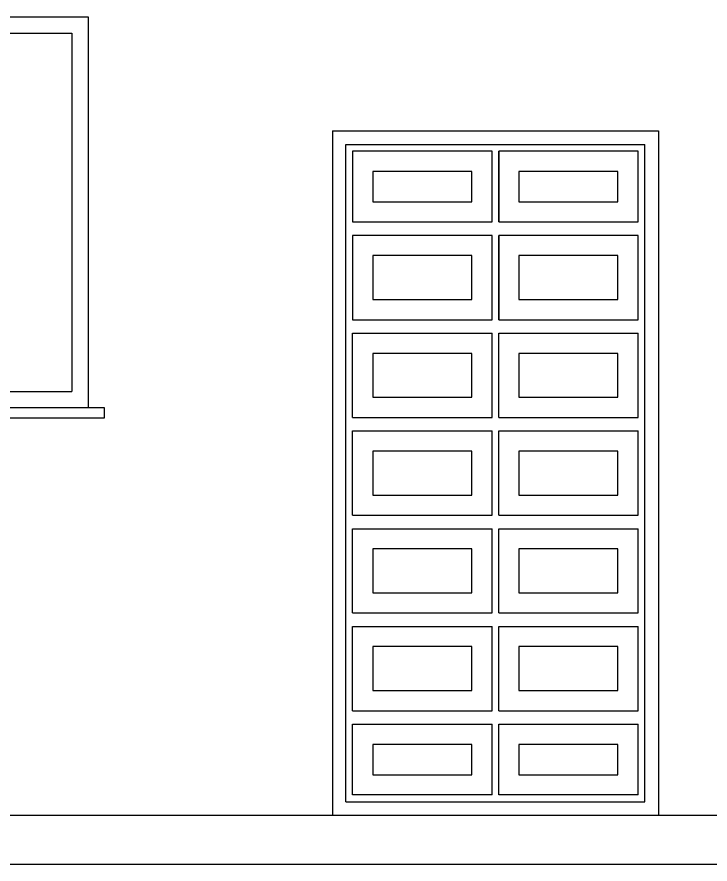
# Model space of a CAD drawing. Header units: millimetres. Extents: x -255 to 41745, y 236 to 29936.
# Drawn here: x 28252 to 30378, y 8860 to 11460 of the extents above; entities that cross this region are included whole.
import ezdxf

# ---------------------------------------------------------------- set-up
doc = ezdxf.new("R2010")
doc.units = ezdxf.units.MM
for name, color, linetype in [('06', 60, 'Continuous'), ('CALIDADES', 7, 'Continuous'), ('CAPA1', 1, 'Continuous'), ('CARPINTERIA', 3, 'Continuous')]:
    doc.layers.add(name, color=color, linetype=linetype)

msp = doc.modelspace()

# ---------------------------------------------------------------- linework, layer by layer
at = {"layer": '06'}
msp.add_line((24719.9, 8860.3), (38969.9, 8860.3), dxfattribs=at)
at = {"layer": 'CALIDADES'}
msp.add_line((24719.9, 9010.3), (38969.9, 9010.3), dxfattribs=at)
msp.add_lwpolyline([(26419.9, 10260.3), (26419.9, 10230.3), (28519.9, 10230.3), (28519.9, 10260.3)], close=True, dxfattribs=at)
at = {"layer": 'CAPA1'}
for p, q in [((29261.2, 9051.7), (29261.2, 11069)), ((29261.2, 11069), (30178.6, 11069)), ((30178.6, 9051.7), (30178.6, 11069)), ((29730.2, 10831), (29730.2, 11048.4)), ((30157.9, 11048.4), (29730.2, 11048.4)), ((30157.9, 10831), (30157.9, 11048.4)), ((29730.2, 10831), (30157.9, 10831)), ((30157.9, 10789.7), (29730.2, 10789.7)), ((29730.2, 10531), (29730.2, 10789.7)), ((30157.9, 10531), (30157.9, 10789.7)), ((29730.2, 10531), (30157.9, 10531)), ((29281.8, 10231), (29281.8, 10489.7)), ((29281.8, 10489.7), (29709.6, 10489.7)), ((29709.6, 10231), (29709.6, 10489.7)), ((29730.2, 10231), (29730.2, 10489.7)), ((29730.2, 10489.7), (30157.9, 10489.7)), ((30157.9, 10231), (30157.9, 10489.7)), ((29281.8, 10231), (29709.6, 10231)), ((29730.2, 10231), (30157.9, 10231)), ((29281.8, 9931), (29281.8, 10189.7)), ((29281.8, 10189.7), (29709.6, 10189.7)), ((29709.6, 9931), (29709.6, 10189.7)), ((29730.2, 10189.7), (30157.9, 10189.7)), ((29730.2, 9931), (29730.2, 10189.7)), ((30157.9, 9931), (30157.9, 10189.7)), ((29281.8, 9931), (29709.6, 9931)), ((29730.2, 9931), (30157.9, 9931)), ((29281.8, 9889.7), (29709.6, 9889.7)), ((29281.8, 9631), (29281.8, 9889.7)), ((29709.6, 9631), (29709.6, 9889.7)), ((29730.2, 9889.7), (30157.9, 9889.7)), ((29730.2, 9631), (29730.2, 9889.7)), ((30157.9, 9631), (30157.9, 9889.7)), ((29281.8, 9631), (29709.6, 9631)), ((29730.2, 9631), (30157.9, 9631)), ((29281.8, 9331), (29281.8, 9589.7)), ((29281.8, 9589.7), (29709.6, 9589.7)), ((29709.6, 9331), (29709.6, 9589.7)), ((29730.2, 9331), (29730.2, 9589.7)), ((29730.2, 9589.7), (30157.9, 9589.7)), ((30157.9, 9331), (30157.9, 9589.7)), ((29281.8, 9331), (29709.6, 9331)), ((29730.2, 9331), (30157.9, 9331)), ((29281.8, 9072.3), (29281.8, 9289.7)), ((29281.8, 9289.7), (29709.6, 9289.7)), ((29709.6, 9072.3), (29709.6, 9289.7)), ((29730.2, 9289.7), (30157.9, 9289.7)), ((29730.2, 9072.3), (29730.2, 9289.7)), ((30157.9, 9072.3), (30157.9, 9289.7)), ((29261.2, 9051.7), (30178.6, 9051.7)), ((29709.6, 9072.3), (29281.8, 9072.3)), ((30157.9, 9072.3), (29730.2, 9072.3))]:
    msp.add_line(p, q, dxfattribs=at)
for points in [[(29281.8, 10831), (29709.6, 10831), (29709.6, 11048.4), (29281.8, 11048.4)], [(29343.8, 10893), (29647.6, 10893), (29647.6, 10986.4), (29343.8, 10986.4)], [(29792.2, 10893), (30095.9, 10893), (30095.9, 10986.4), (29792.2, 10986.4)], [(29281.8, 10531), (29709.6, 10531), (29709.6, 10789.7), (29281.8, 10789.7)], [(29343.8, 10593), (29647.6, 10593), (29647.6, 10727.7), (29343.8, 10727.7)], [(29792.2, 10593), (30095.9, 10593), (30095.9, 10727.7), (29792.2, 10727.7)], [(29343.8, 10293), (29647.6, 10293), (29647.6, 10427.7), (29343.8, 10427.7)], [(29792.2, 10293), (30095.9, 10293), (30095.9, 10427.7), (29792.2, 10427.7)], [(29343.8, 9993), (29647.6, 9993), (29647.6, 10127.7), (29343.8, 10127.7)], [(29792.2, 9993), (30095.9, 9993), (30095.9, 10127.7), (29792.2, 10127.7)], [(29343.8, 9693), (29647.6, 9693), (29647.6, 9827.7), (29343.8, 9827.7)], [(29792.2, 9693), (30095.9, 9693), (30095.9, 9827.7), (29792.2, 9827.7)], [(29343.8, 9393), (29647.6, 9393), (29647.6, 9527.7), (29343.8, 9527.7)], [(29792.2, 9393), (30095.9, 9393), (30095.9, 9527.7), (29792.2, 9527.7)], [(29343.8, 9134.3), (29647.6, 9134.3), (29647.6, 9227.7), (29343.8, 9227.7)], [(29792.2, 9134.3), (30095.9, 9134.3), (30095.9, 9227.7), (29792.2, 9227.7)]]:
    msp.add_lwpolyline(points, close=True, dxfattribs=at)
for points in [[(29730.2, 11048.4), (29730.2, 10831)], [(29730.2, 10789.7), (29730.2, 10531)]]:
    msp.add_lwpolyline(points, dxfattribs=at)
at = {"layer": 'CARPINTERIA'}
for p, q in [((26469.9, 11460.3), (28469.9, 11460.3)), ((28469.9, 11460.3), (28469.9, 10260.3)), ((27519.9, 11410.3), (28419.9, 11410.3)), ((28419.9, 11410.3), (28419.9, 10310.3)), ((28419.9, 11410.3), (28419.9, 10310.3)), ((29219.9, 11110.3), (29219.9, 9010.3)), ((29219.9, 11110.3), (30219.9, 11110.3)), ((30219.9, 11110.3), (30219.9, 9010.3)), ((27519.9, 10310.3), (28419.9, 10310.3))]:
    msp.add_line(p, q, dxfattribs=at)

doc.saveas('drawing.dxf')
